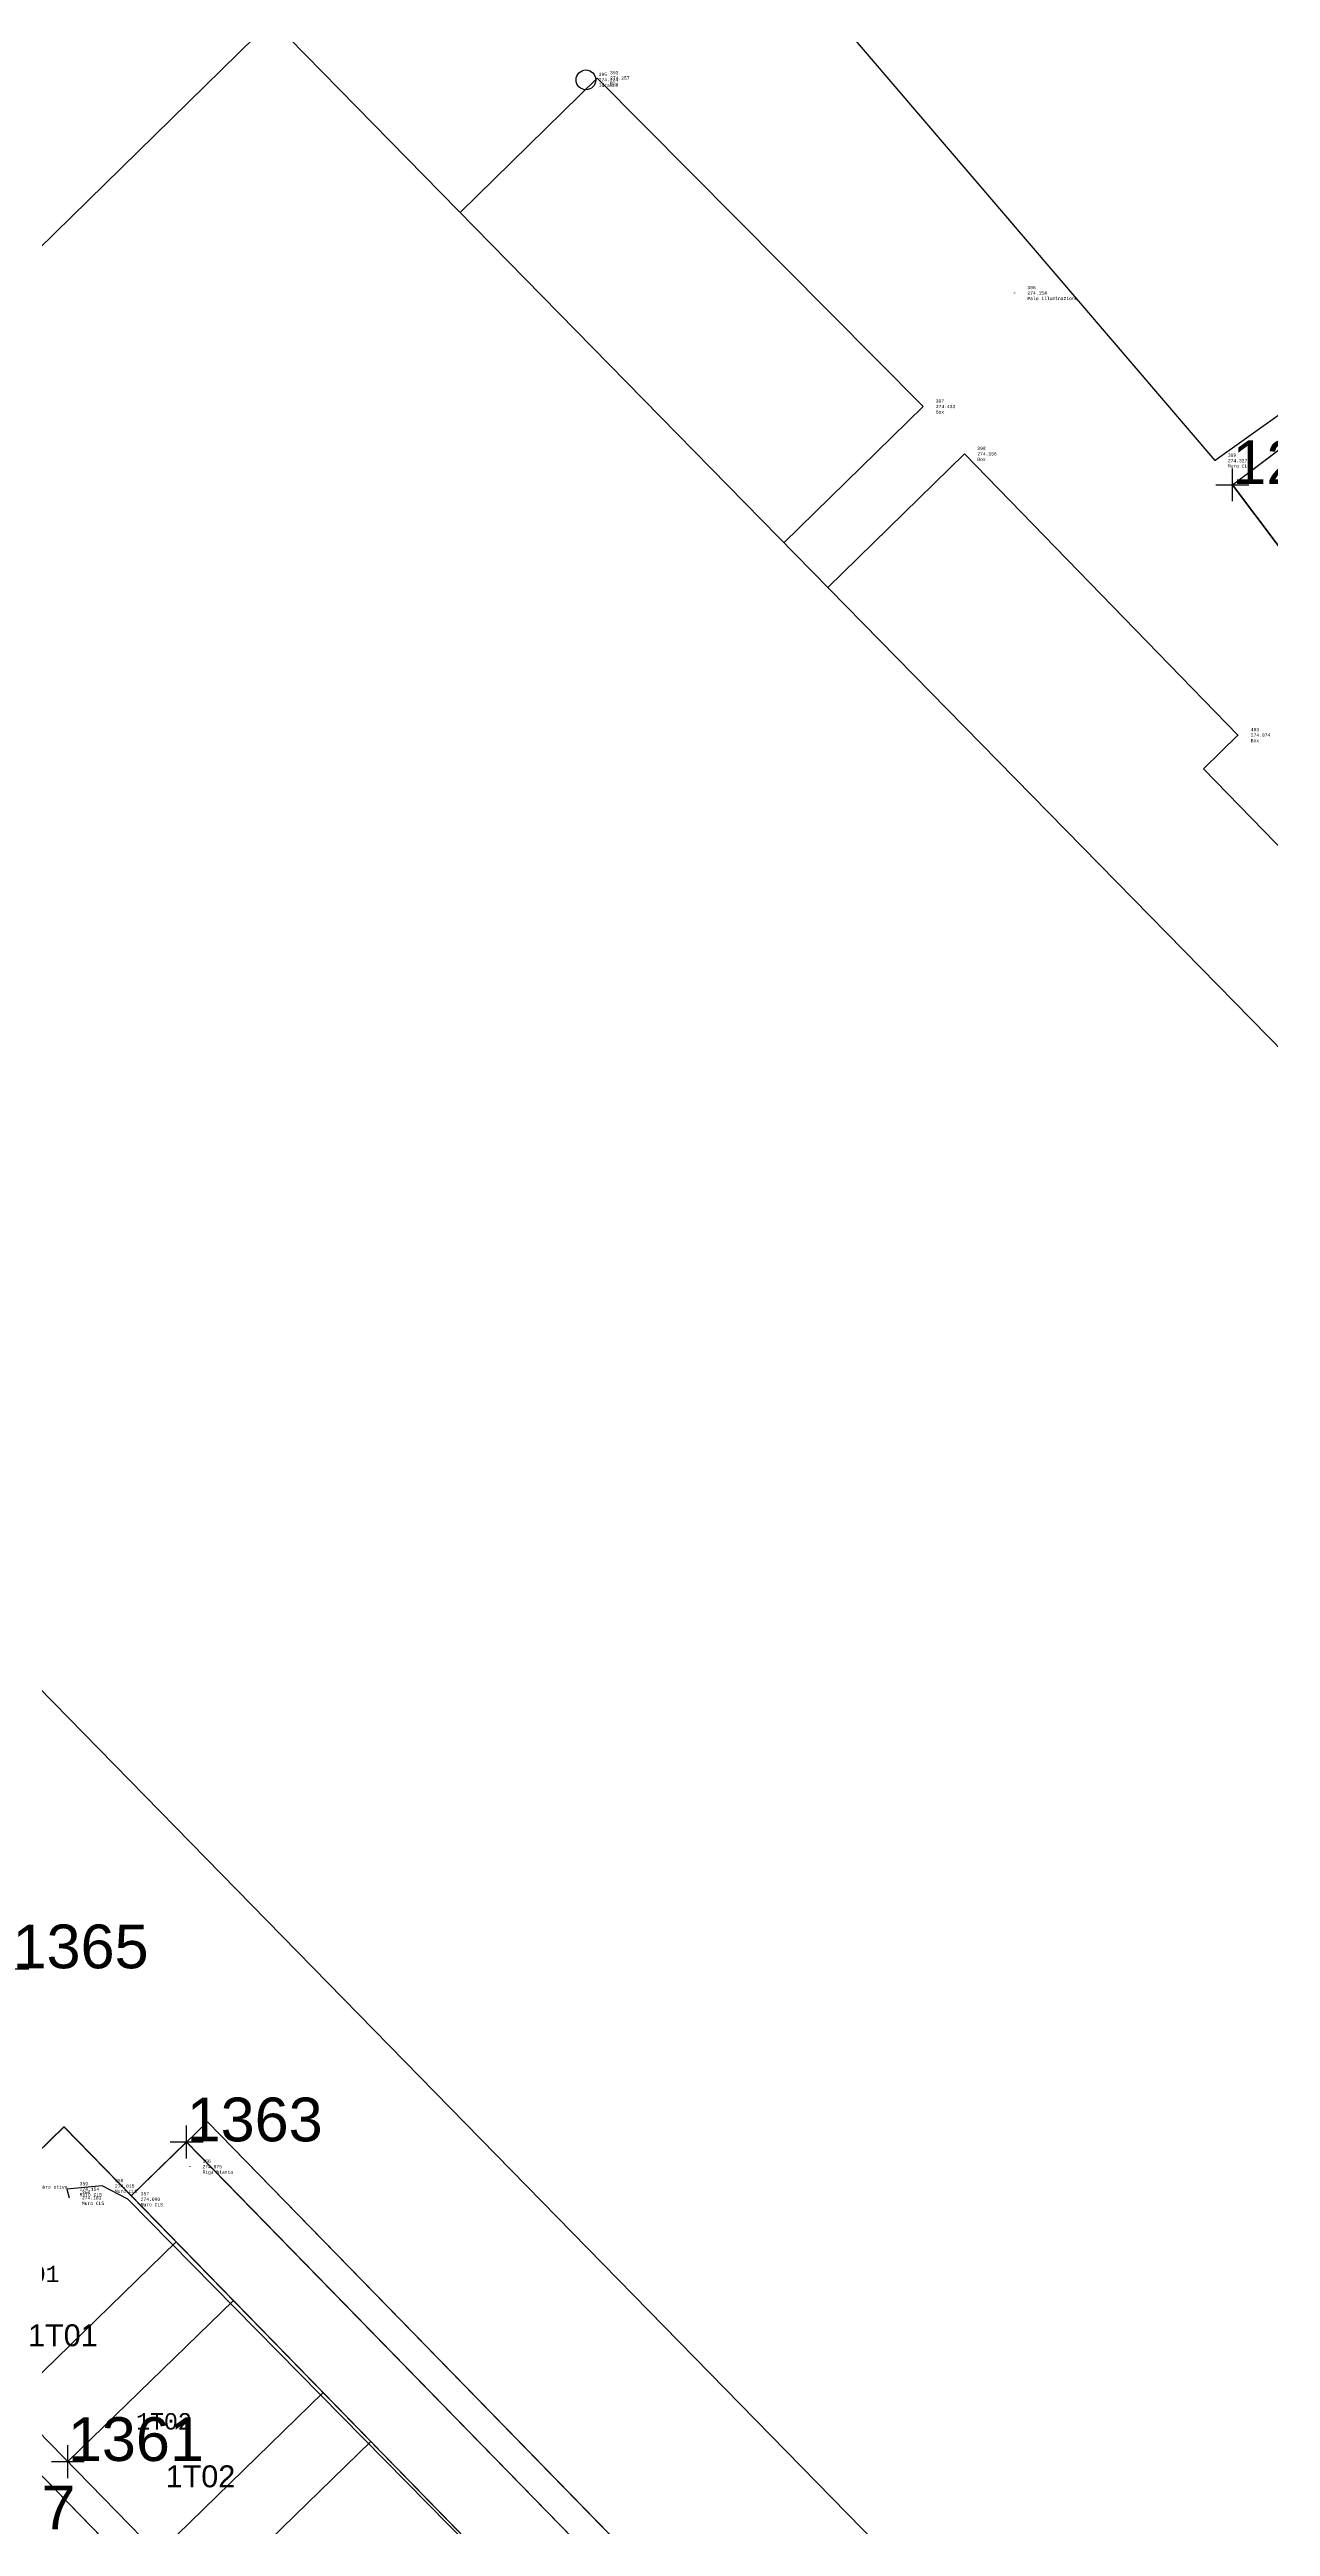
# Model space of a CAD drawing. Extents: x -1000 to 923337, y -63322 to 323191.
# Drawn here: x 171413 to 208588, y 130046 to 205504 of the extents above; entities that cross this region are included whole.
import ezdxf
from ezdxf.enums import TextEntityAlignment as Align

# ---------------------------------------------------------------- set-up
doc = ezdxf.new("R2010")
doc.units = 0
doc.header["$PDMODE"] = 35
doc.header["$PDSIZE"] = 1
for name, color, linetype in [('punti tracciati', 7, 'Continuous'), ('WF nome aree GPS', 7, 'Continuous'), ('WF_ingombro_stive_2', 1, 'Continuous'), ('WF_lato_di_accesso', 40, 'Continuous'), ('WF_nome_aree_GPS', 7, 'Continuous'), ('WF_tracciatura', 30, 'Continuous')]:
    doc.layers.add(name, color=color, linetype=linetype)
for name, color, linetype, lineweight in [('WF ingombro stive 2', 1, 'Continuous', 30), ('WF lato di accesso', 40, 'Continuous', 30), ('WF tracciatura', 30, 'Continuous', 30)]:
    doc.layers.add(name, color=color, linetype=linetype, lineweight=lineweight)
doc.styles.add('FONTSTYLE_1', font='arial.ttf', dxfattribs={"height": 0.2})
doc.styles.add('FONTSTYLE_2', font='arial.ttf', dxfattribs={"height": 0.2})
doc.styles.get("Standard").update_dxf_attribs({"font": 'consola.ttf', "height": 500})

# ---------------------------------------------------------------- blocks, each defined once
blk = doc.blocks.new('rilievo 2')
at = {"color": 8, "elevation": 2505}
blk.add_lwpolyline([(290044, -489772), (291785, -487987), (293243, -485783), (293703, -482666), (283462, -471954), (261960, -450103), (261178, -449699), (260102, -449797), (260170, -450061)], dxfattribs=at)
at = {"color": 8}
for points in [[(161648, -448828, 1954), (186863, -479531, 1078), (241997, -524553, 234), (257566, -525503, 360), (287808, -502280, 2651), (311879, -483968, 2683), (320954, -477001, -331), (327105, -472296, -331), (335070, -466036, 2080), (354649, -449578, 2133), (314683, -397379, 2207), (310635, -400536, 2212), (303510, -391107, 2143), (295063, -397138, 2335), (271429, -369482, 1692), (264211, -374625, 1649), (263130, -375375, 1675), (222048, -404916, 2809)], [(272075, -389580, 2143), (276253, -385485, 2266), (286171, -395489, 2442), (281936, -399640, 2140)], [(301725, -419830, 2134), (304801, -416814, 2121), (301650, -413663, 2177), (294713, -406524, 2245), (295761, -405499, 2083), (287434, -396931, 2164), (283275, -401007, 2139)]]:
    blk.add_polyline3d(points, dxfattribs=at)
blk.add_polyline3d([(330623, -449313, 2125), (301532, -477741, 2033), (237357, -412142, 2131), (266341, -383731, 2144)], close=True, dxfattribs=at)
at = {"color": 1}
blk.add_circle((275906, -385537, 2233), 300, dxfattribs=at)
at = {"color": 8}
for p in [(275906, -385537, 2233), (276253, -385485, 2266), (288960, -392031, 2163), (286171, -395489, 2442), (287434, -396931, 2164), (295063, -397138, 2335), (295761, -405499, 2083), (261178, -449699, 2023), (263842, -449110, 2084), (260102, -449797, 2162), (260170, -450061, 2192), (261960, -450103, 2008)]:
    blk.add_point(p, dxfattribs=at)
for s, p in [('395', (276295, -385371, 2233)), ('274.224', (276295, -385537, 2233)), ('393', (276642, -385318, 2266)), ('274.257', (276642, -385485, 2266)), ('Idrante', (276295, -385704, 2233)), ('Box', (276642, -385652, 2266)), ('396', (289349, -391864, 2163)), ('274.154', (289349, -392031, 2163)), ('Palo illuminazione', (289349, -392198, 2163)), ('397', (286560, -395323, 2442)), ('274.433', (286560, -395489, 2442)), ('Box', (286560, -395656, 2442)), ('398', (287823, -396764, 2164)), ('274.156', (287823, -396931, 2164)), ('Box', (287823, -397098, 2164)), ('399', (295452, -396971, 2335)), ('Muro CLS', (295452, -397305, 2335)), ('274.327', (295452, -397138, 2335)), ('403', (296150, -405332, 2083)), ('274.074', (296150, -405499, 2083)), ('Box', (296150, -405666, 2083)), ('356', (264231, -448943, 2084)), ('Ingombro stive', (258934, -449733, 2065)), ('359', (260491, -449631, 2162)), ('358', (261567, -449533, 2023)), ('274.015', (261567, -449699, 2023)), ('274.075', (264231, -449110, 2084)), ('Riga bianca', (264231, -449277, 2084)), ('Muro CLS', (260491, -449964, 2162)), ('274.154', (260491, -449797, 2162)), ('360', (260559, -449894, 2192)), ('Muro CLS', (260559, -450228, 2192)), ('274.183', (260559, -450061, 2192)), ('Muro CLS', (261567, -449866, 2023)), ('357', (262349, -449936, 2008)), ('Muro CLS', (262349, -450269, 2008)), ('274.000', (262349, -450103, 2008))]:
    blk.add_text(s, height=100, dxfattribs=at).set_placement(p, align=Align.MIDDLE_LEFT)
blk = doc.blocks.new('Croce___ATS')
at = {"color": 0}
for p, q in [((-0.5, 0), (0.5, 0)), ((0, -0.5), (0, 0.5))]:
    blk.add_line(p, q, dxfattribs=at)
blk = doc.blocks.new('T_P_285')
at = {"color": 7}
blk.add_point((0, 0), dxfattribs=at)
blk.add_blockref('Croce___ATS', (0, 0), dxfattribs=at)
at = {"color": 7, "insert": (0, 0), "char_height": 1.3333, "attachment_point": 7, "style": 'FONTSTYLE_1'}
blk.add_mtext('1280', dxfattribs=at)
blk = doc.blocks.new('T_P_350')
at = {"color": 7}
blk.add_point((0, 0), dxfattribs=at)
blk.add_blockref('Croce___ATS', (0, 0), dxfattribs=at)
at = {"color": 7, "insert": (0, 0), "char_height": 1.3333, "attachment_point": 7, "style": 'FONTSTYLE_1'}
blk.add_mtext('1347', dxfattribs=at)
blk = doc.blocks.new('T_P_364')
at = {"color": 7}
blk.add_point((0, 0), dxfattribs=at)
blk.add_blockref('Croce___ATS', (0, 0), dxfattribs=at)
at = {"color": 7, "insert": (0, 0), "char_height": 1.3333, "attachment_point": 7, "style": 'FONTSTYLE_1'}
blk.add_mtext('1361', dxfattribs=at)
blk = doc.blocks.new('T_P_366')
at = {"color": 7}
blk.add_point((0, 0), dxfattribs=at)
blk.add_blockref('Croce___ATS', (0, 0), dxfattribs=at)
at = {"color": 7, "insert": (0, 0), "char_height": 1.3333, "attachment_point": 7, "style": 'FONTSTYLE_1'}
blk.add_mtext('1363', dxfattribs=at)
blk = doc.blocks.new('T_P_368')
at = {"color": 7}
blk.add_point((0, 0), dxfattribs=at)
blk.add_blockref('Croce___ATS', (0, 0), dxfattribs=at)
at = {"color": 7, "insert": (0, 0), "char_height": 1.3333, "attachment_point": 7, "style": 'FONTSTYLE_1'}
blk.add_mtext('1365', dxfattribs=at)
blk = doc.blocks.new('punti tracciatura 2')
at = {"layer": 'WF_ingombro_stive_2', "ltscale": 0.5, "elevation": 274.132, "flags": 128}
blk.add_lwpolyline([(1346554.092, -3339.743), (1346556.109, -3342.412), (1346547.813, -3348.681), (1346545.796, -3346.012)], close=True, dxfattribs=at)
at = {"layer": 'WF_ingombro_stive_2', "ltscale": 0.5, "flags": 128}
for points, elevation in [([(1346505.183, -3400.951), (1346510.223, -3396.037), (1346515.376, -3401.323), (1346510.337, -3406.235)], 272.814), ([(1346547.904, -3431.326), (1346546.219, -3432.968), (1346512.269, -3398.141), (1346513.954, -3396.498)], 273.83), ([(1346510.337, -3406.235), (1346515.376, -3401.323), (1346519.564, -3405.62), (1346514.526, -3410.531)], 272.983), ([(1346514.526, -3410.531), (1346519.564, -3405.62), (1346523.752, -3409.916), (1346518.716, -3414.826)], 273.152)]:
    blk.add_lwpolyline(points, dxfattribs=dict(at, elevation=elevation))
at = {"layer": 'WF_lato_di_accesso', "ltscale": 0.5}
blk.add_line((1346545.796, -3346.012, 274.132), (1346547.813, -3348.681, 274.132), dxfattribs=at)
at = {"layer": 'WF_tracciatura', "ltscale": 0.5}
for p, q in [((1346547.904, -3431.326, 273.83), (1346513.954, -3396.498, 273.83)), ((1346505.182, -3400.95, 272.814), (1346540.709, -3437.376, 273.83))]:
    blk.add_line(p, q, dxfattribs=at)
at = {"color": 7}
for name, p in [('T_P_285', (1346545.796, -3346.012, 274.132)), ('T_P_368', (1346508.653, -3391.225, 274.848)), ('T_P_366', (1346513.954, -3396.498, 273.83)), ('T_P_364', (1346510.337, -3406.235, 272.814)), ('T_P_350', (1346506.425, -3408.316, 274.866))]:
    blk.add_blockref(name, p, dxfattribs=at)
at = {"layer": 'WF_nome_aree_GPS', "char_height": 0.6667, "attachment_point": 7, "style": 'FONTSTYLE_2'}
for s, insert in [('1T01', (1346509.124, -3402.729, 269.89)), ('1T02', (1346513.313, -3407.026, 270.059))]:
    blk.add_mtext(s, dxfattribs=dict(at, insert=insert))

msp = doc.modelspace()

# ---------------------------------------------------------------- linework, layer by layer
at = {"layer": 'WF ingombro stive 2'}
for points, elevation in [([(215724.3, 198513.7), (217741, 195844.8), (209445.6, 189575.6), (207428.6, 192244.6), (215724.3, 198513.7)], 2141), ([(166193, 136701.1), (171852.2, 142217.8), (175263.5, 138718.2), (169604.3, 133201.6), (166193, 136701.1)], 1838.9), ([(169604.3, 133201.6), (175263.5, 138718.2), (179742.1, 134123.9), (174082.9, 128607.3), (169604.3, 133201.6)], 1838.9), ([(174082.9, 128607.3), (179742.1, 134123.9), (184220.6, 129529.6), (178561.4, 124013), (174082.9, 128607.3)], 1838.9)]:
    msp.add_lwpolyline(points, dxfattribs=dict(at, elevation=elevation))
at = {"layer": 'WF ingombro stive 2', "elevation": 1838.9}
msp.add_lwpolyline([(210166.9, 107545.3), (207851.3, 105288.1), (173901.5, 140115.5), (176217, 142372.7)], close=True, dxfattribs=at)
at = {"layer": 'WF lato di accesso'}
for p, q in [((207428.6, 192244.6, 2141), (209445.6, 189575.6, 2141)), ((210166.9, 107545.3, 1838.9), (176217, 142372.7, 1838.9)), ((169604.3, 133201.6, 1838.9), (174082.9, 128607.3, 1838.9))]:
    msp.add_line(p, q, dxfattribs=at)
at = {"layer": 'WF tracciatura'}
for p, q in [((209536.1, 106930.4, 1838.9), (175586.3, 141757.8, 1838.9)), ((166814.6, 137305.9, 822.1), (202341.4, 100880.3, 1838.9))]:
    msp.add_line(p, q, dxfattribs=at)

# ---------------------------------------------------------------- block references
at = {"color": 251}
msp.add_blockref('rilievo 2', (-88161.4, 590117.4), dxfattribs=at)
at = {"layer": 'punti tracciati', "xscale": 1000, "yscale": 1000, "zscale": 1000}
msp.add_blockref('punti tracciatura 2', (-1346338367.3, 3538255.9, -271991), dxfattribs=at)

# ---------------------------------------------------------------- texts
at = {"layer": 'WF nome aree GPS'}
for s, p in [('1T01', (170023.5, 137488.8, -2101.7)), ('1T02', (174048.4, 132998.7, -1932.2))]:
    msp.add_text(s, height=500, dxfattribs=at).set_placement(p)

doc.saveas('drawing.dxf')
